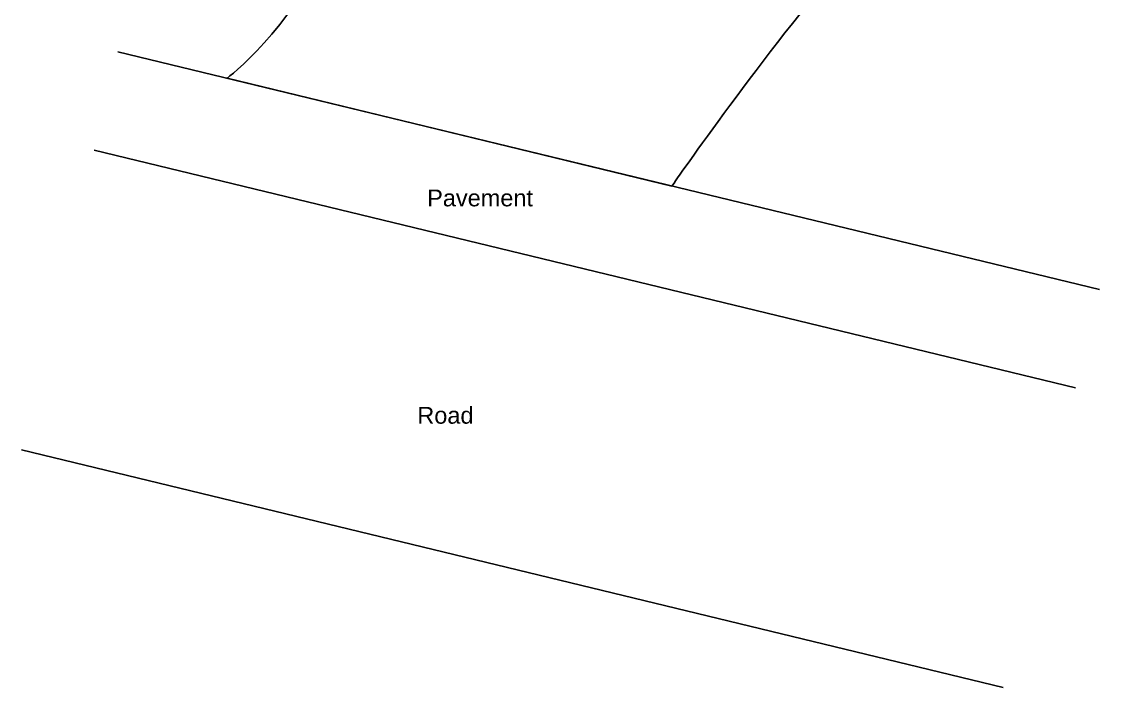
# Model space of a CAD drawing. Header units: metres. Extents: x -2.6 to 32, y -5 to 43.1.
# Drawn here: x 3.4 to 22.61, y -4.98 to 6.9 of the extents above; entities that cross this region are included whole.
import ezdxf

# ---------------------------------------------------------------- set-up
doc = ezdxf.new("R2010")
doc.units = ezdxf.units.M
doc.layers.add('Areas', color=30, linetype='Continuous', lineweight=25, true_color=0xff7f00)
doc.layers.add('Boundary', color=1, linetype='Continuous', lineweight=25, true_color=0xff0000)
doc.styles.add('textstyle189', font='')
doc.styles.add('textstyle190', font='')
doc.styles.get('textstyle189').set_extended_font_data('Arial')
doc.styles.get('textstyle190').set_extended_font_data('Arial')

msp = doc.modelspace()

# ---------------------------------------------------------------- linework, layer by layer
at = {"layer": 'Areas'}
for p, q in [((22.612, 2.119), (5.118, 6.359)), ((22.188, 0.37), (4.694, 4.609)), ((20.893, -4.975), (3.399, -0.736))]:
    msp.add_line(p, q, dxfattribs=at)
at = {"layer": 'Boundary'}
msp.add_line((7.062, 5.888), (14.991, 3.966), dxfattribs=at)
for points in [[(20.9, 13.84), (21.009, 11.111), (17.947, 8.247), (14.991, 3.966), (14.991, 3.966)], [(9.04, 13), (9.1, 11.435), (9.453, 7.712), (7.062, 5.888), (7.062, 5.888)]]:
    msp.add_open_spline(points, degree=3, dxfattribs=at)

# ---------------------------------------------------------------- texts
at = {"layer": 'Areas', "char_height": 0.3, "attachment_point": 5}
for s, insert, style in [('\\c32767;Pavement', (11.572, 3.752), 'textstyle189'), ('\\c32767;Road', (10.954, -0.124), 'textstyle190')]:
    msp.add_mtext(s, dxfattribs=dict(at, insert=insert, style=style))

doc.saveas('drawing.dxf')
